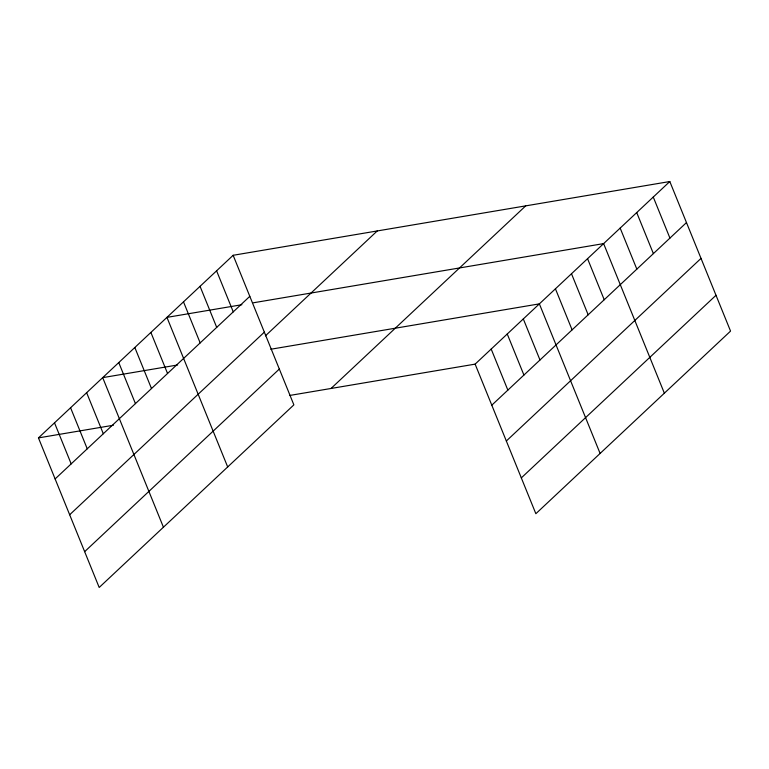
<?xml version="1.0" encoding="UTF-8"?>
<svg xmlns="http://www.w3.org/2000/svg" width="769" height="769" viewBox="0 0 769 769"><rect width="100%" height="100%" fill="white"/><g stroke="black" fill="none" stroke-linecap="round" stroke-linejoin="round"><path stroke-width="1.15" d="M233.142 255.289L293.873 404.869L99.191 587.468L38.45 437.897L233.142 255.289L669.809 181.532L730.55 331.103L535.858 513.711L475.127 364.131L669.809 181.532M55.118 478.943L249.81 296.334M69.662 514.759L264.353 332.15M265.401 335.851L377.243 230.95M84.648 551.661L279.33 369.053M331.026 388.48L525.708 205.871M491.795 405.186L686.477 222.577M506.338 441.002L701.02 258.394M521.315 477.895L716.006 295.286M241.879 304.716L166.94 317.376L227.682 466.956M253.405 302.775L603.617 243.61L664.358 393.19M177.629 364.977L102.7 377.637L163.432 527.217M270.784 349.241L539.367 303.87L600.108 453.45M38.45 437.897L113.379 425.238M289.903 395.42L475.127 364.131M653.266 197.047L669.934 238.102M636.713 212.571L653.381 253.616M620.17 228.095L636.838 269.14M587.554 258.682L604.223 299.727M571.492 273.745L588.16 314.79M555.429 288.808L572.098 329.863M523.314 318.943L539.982 359.988M507.252 334.006L523.92 375.051M491.189 349.068L507.857 390.123M216.589 270.813L233.257 311.858M200.046 286.328L216.714 327.383M183.493 301.852L200.161 342.897M150.887 332.439L167.555 373.484M134.825 347.501L151.493 388.556M118.762 362.574L135.431 403.619M86.637 392.699L103.306 433.745M70.575 407.762L87.243 448.817M54.512 422.835L71.181 463.88"/></g></svg>
